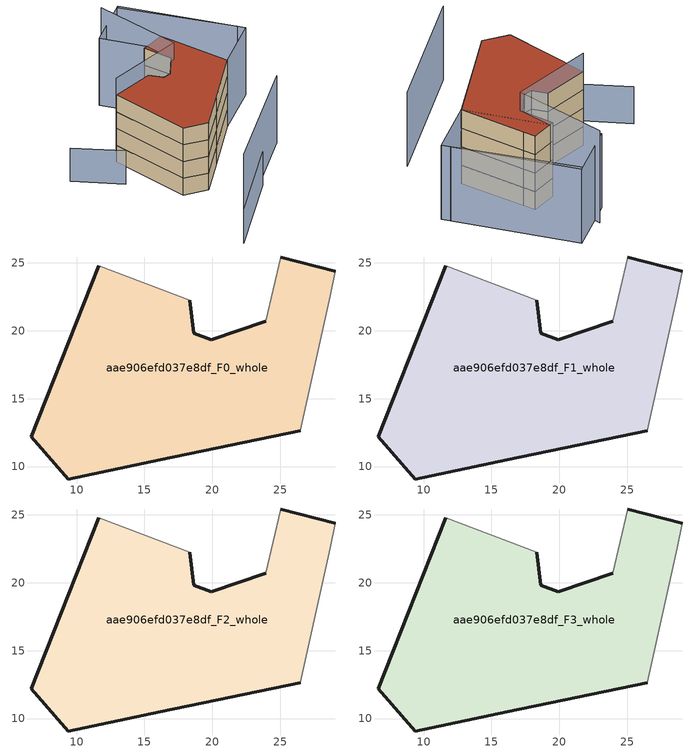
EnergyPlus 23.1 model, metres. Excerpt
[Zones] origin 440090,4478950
aae906efd037e8df_F0_whole
 floor ground (EU_floor_Construction): 29.05,24.4 28.67,22.58 26.49,12.65 16.18,10.5 9.38,9.08 6.67,12.19 11.64,24.77 18.35,22.25 18.63,19.83 19.91,19.32 23.95,20.7 25.05,25.43 z0
 wall outside (EU_wall_Construction): 29.05,24.4 25.05,25.43 / 23.95,20.7 19.91,19.32 18.63,19.83 18.35,22.25 / 11.64,24.77 6.67,12.19 9.38,9.08 16.18,10.5 26.49,12.65 z0:3
 wall adiabatic (EU_wall_Construction): 26.49,12.65 28.67,22.58 29.05,24.4 / 25.05,25.43 23.95,20.7 / 18.35,22.25 11.64,24.77 z0:3
aae906efd037e8df_F1_whole
 floor to aae906efd037e8df_F0_whole (EU_floor_Construction): 29.05,24.4 28.67,22.58 26.49,12.65 16.18,10.5 9.38,9.08 6.67,12.19 11.64,24.77 18.35,22.25 18.63,19.83 19.91,19.32 23.95,20.7 25.05,25.43 z3
 wall outside (EU_wall_Construction): 29.05,24.4 25.05,25.43 / 23.95,20.7 19.91,19.32 18.63,19.83 18.35,22.25 / 11.64,24.77 6.67,12.19 9.38,9.08 16.18,10.5 26.49,12.65 z3:6
 wall adiabatic (EU_wall_Construction): 26.49,12.65 28.67,22.58 29.05,24.4 / 25.05,25.43 23.95,20.7 / 18.35,22.25 11.64,24.77 z3:6
aae906efd037e8df_F2_whole
 floor to aae906efd037e8df_F1_whole (EU_floor_Construction): 29.05,24.4 28.67,22.58 26.49,12.65 16.18,10.5 9.38,9.08 6.67,12.19 11.64,24.77 18.35,22.25 18.63,19.83 19.91,19.32 23.95,20.7 25.05,25.43 z6
 wall outside (EU_wall_Construction): 29.05,24.4 25.05,25.43 / 23.95,20.7 19.91,19.32 18.63,19.83 18.35,22.25 / 11.64,24.77 6.67,12.19 9.38,9.08 16.18,10.5 26.49,12.65 z6:9
 wall adiabatic (EU_wall_Construction): 26.49,12.65 28.67,22.58 29.05,24.4 / 25.05,25.43 23.95,20.7 / 18.35,22.25 11.64,24.77 z6:9
aae906efd037e8df_F3_whole
 floor to aae906efd037e8df_F2_whole (EU_floor_Construction): 29.05,24.4 28.67,22.58 26.49,12.65 16.18,10.5 9.38,9.08 6.67,12.19 11.64,24.77 18.35,22.25 18.63,19.83 19.91,19.32 23.95,20.7 25.05,25.43 z9
 wall outside (EU_wall_Construction): 29.05,24.4 25.05,25.43 / 23.95,20.7 19.91,19.32 18.63,19.83 18.35,22.25 / 11.64,24.77 6.67,12.19 9.38,9.08 16.18,10.5 26.49,12.65 z9:12
 wall adiabatic (EU_wall_Construction): 26.49,12.65 28.67,22.58 29.05,24.4 / 25.05,25.43 23.95,20.7 / 18.35,22.25 11.64,24.77 z9:12
 roof outside (EU_roof_Construction): 26.49,12.65 28.67,22.58 29.05,24.4 25.05,25.43 23.95,20.7 19.91,19.32 18.63,19.83 18.35,22.25 11.64,24.77 6.67,12.19 9.38,9.08 16.18,10.5 z12
shading: 3.18,1.11 25.05,4.17 / 35.64,14.58 33.93,33.22 / 34.47,33.27 35.73,13.23 / 35.73,13.23 26.49,12.65 / 26.49,12.65 25.23,32.69 / 25.23,32.69 34.47,33.27 z0:12; -2.34,-1.02 13.5,1.98 / 4.13,29.31 6.38,21.24 z0:6; 28.88,33.77 23.8,20.21 / 23.8,20.21 11.64,24.77 z0:15
[Building]
EU S2 Campaign: North Axis=0; Terrain=City; Solar Distribution=FullExterior
[Site:Location]
Madrid: Latitude=40.5; Longitude=-3.5; Time Zone=1; Elevation=609
[SizingPeriod:WeatherFileDays]
AnnualSizingPeriod: Begin Month=1; Begin Day of Month=1; End Month=12; End Day of Month=31; Day of Week for Start Day=Monday; Use Weather File Daylight Saving Period=No; Use Weather File Rain and Snow Indicators=No
[MATERIAL]
EU_InternalMass_Material: Roughness=MediumRough; Thickness=0.1; Conductivity=1; Density=1800; Specific Heat=900; Thermal Absorptance=0.9; Solar Absorptance=0.7; Visible Absorptance=0.7
[MATERIAL:NOMASS] Roughness=MediumRough; Thermal Absorptance=0.9; Solar Absorptance=0.7; Visible Absorptance=0.7
Name | Thermal Resistance
EU_wall_NoMass | 0.459673
EU_roof_NoMass | 0.495815
EU_floor_NoMass | 0.788942
[CONSTRUCTION]
EU_wall_Construction: EU_wall_NoMass
EU_roof_Construction: EU_roof_NoMass
EU_floor_Construction: EU_floor_NoMass
EU_InternalMass_Construction: EU_InternalMass_Material
[ZONE] Type=1; Multiplier=1; Ceiling Height=autocalculate; Floor Area=autocalculate; Part of Total Floor Area=Yes
Name | Volume
aae906efd037e8df_F0_whole | 672.972
aae906efd037e8df_F1_whole; aae906efd037e8df_F2_whole; aae906efd037e8df_F3_whole | 672.971
[INTERNALMASS] Construction=EU_InternalMass_Construction; Surface Area=224.324
Name | Zone or ZoneList
aae906efd037e8df_F0_whole_EU_InternalMass | aae906efd037e8df_F0_whole
aae906efd037e8df_F1_whole_EU_InternalMass | aae906efd037e8df_F1_whole
aae906efd037e8df_F2_whole_EU_InternalMass | aae906efd037e8df_F2_whole
aae906efd037e8df_F3_whole_EU_InternalMass | aae906efd037e8df_F3_whole
[OTHEREQUIPMENT] Fuel Type=Electricity; Design Level Calculation Method=Watts/Area; Power per Zone Floor Area=1; Fraction Latent=0; Fraction Radiant=0; Fraction Lost=0; Carbon Dioxide Generation Rate=0; EndUse Subcategory=EU_Step8_InternalGains
Name | Zone or ZoneList or Space or SpaceList | Schedule
EU_Step8_InternalGain_aae906efd037e8df_F0_whole_f000 | aae906efd037e8df_F0_whole | EU_Step8_GainSchedule_aae906efd037e8df_F0_whole_f000
EU_Step8_InternalGain_aae906efd037e8df_F1_whole_f000 | aae906efd037e8df_F1_whole | EU_Step8_GainSchedule_aae906efd037e8df_F1_whole_f000
EU_Step8_InternalGain_aae906efd037e8df_F2_whole_f000 | aae906efd037e8df_F2_whole | EU_Step8_GainSchedule_aae906efd037e8df_F2_whole_f000
EU_Step8_InternalGain_aae906efd037e8df_F3_whole_f000 | aae906efd037e8df_F3_whole | EU_Step8_GainSchedule_aae906efd037e8df_F3_whole_f000
[ZONEVENTILATION:DESIGNFLOWRATE] Schedule=EU_AlwaysOn; Design Flow Rate Calculation Method=AirChanges/Hour; Air Changes per Hour=0.719161; Ventilation Type=Natural; Fan Pressure Rise=0; Fan Total Efficiency=1; Constant Term Coefficient=1; Temperature Term Coefficient=0; Velocity Term Coefficient=0; Velocity Squared Term Coefficient=0; Minimum Indoor Temperature=-100; Maximum Indoor Temperature=100; Delta Temperature=-100; Minimum Outdoor Temperature=-100; Maximum Outdoor Temperature=100; Maximum Wind Speed=40
Name | Zone or ZoneList or Space or SpaceList
EU_ConstantAir_aae906efd037e8df_F0_whole | aae906efd037e8df_F0_whole
EU_ConstantAir_aae906efd037e8df_F1_whole | aae906efd037e8df_F1_whole
EU_ConstantAir_aae906efd037e8df_F2_whole | aae906efd037e8df_F2_whole
EU_ConstantAir_aae906efd037e8df_F3_whole | aae906efd037e8df_F3_whole
[HVACTEMPLATE:THERMOSTAT] Constant Heating Setpoint=20; Constant Cooling Setpoint=50
EU_HeatOnly_aae906efd037e8df_F0_whole; EU_HeatOnly_aae906efd037e8df_F1_whole; EU_HeatOnly_aae906efd037e8df_F2_whole; EU_HeatOnly_aae906efd037e8df_F3_whole
[HVACTEMPLATE:ZONE:IDEALLOADSAIRSYSTEM] System Availability Schedule=EU_AlwaysOn; Maximum Heating Supply Air Temperature=50; Minimum Cooling Supply Air Temperature=13; Maximum Heating Supply Air Humidity Ratio=0.0156; Minimum Cooling Supply Air Humidity Ratio=0.0077; Heating Limit=NoLimit; Cooling Limit=NoLimit; Heating Availability Schedule=EU_AlwaysOn; Cooling Availability Schedule=EU_CoolingOff; Dehumidification Control Type=ConstantSensibleHeatRatio; Cooling Sensible Heat Ratio=0.7; Dehumidification Setpoint=60; Humidification Control Type=None; Humidification Setpoint=30; Outdoor Air Method=None; Outdoor Air Flow Rate per Person=0.00944; Outdoor Air Flow Rate per Zone Floor Area=0; Outdoor Air Flow Rate per Zone=0; Demand Controlled Ventilation Type=None; Outdoor Air Economizer Type=NoEconomizer; Heat Recovery Type=None; Sensible Heat Recovery Effectiveness=0.7; Latent Heat Recovery Effectiveness=0.65
Name | Template Thermostat
aae906efd037e8df_F0_whole | EU_HeatOnly_aae906efd037e8df_F0_whole
aae906efd037e8df_F1_whole | EU_HeatOnly_aae906efd037e8df_F1_whole
aae906efd037e8df_F2_whole | EU_HeatOnly_aae906efd037e8df_F2_whole
aae906efd037e8df_F3_whole | EU_HeatOnly_aae906efd037e8df_F3_whole
[SIZING:ZONE] Zone Cooling Design Supply Air Temperature Input Method=SupplyAirTemperature; Zone Cooling Design Supply Air Temperature=13; Zone Heating Design Supply Air Temperature Input Method=SupplyAirTemperature; Zone Heating Design Supply Air Temperature=50; Zone Cooling Design Supply Air Humidity Ratio=0.008; Zone Heating Design Supply Air Humidity Ratio=0.008; Cooling Design Air Flow Method=DesignDay; Cooling Design Air Flow Rate=0; Cooling Minimum Air Flow per Zone Floor Area=0.000762; Cooling Minimum Air Flow=0; Cooling Minimum Air Flow Fraction=0.2; Heating Design Air Flow Method=DesignDay; Heating Design Air Flow Rate=0; Heating Maximum Air Flow per Zone Floor Area=0.002032; Heating Maximum Air Flow=0.141576; Heating Maximum Air Flow Fraction=0.3; Account for Dedicated Outdoor Air System=No; Dedicated Outdoor Air System Control Strategy=NeutralSupplyAir; Dedicated Outdoor Air Low Setpoint Temperature for Design=autosize; Dedicated Outdoor Air High Setpoint Temperature for Design=autosize; Zone Load Sizing Method=Sensible Load Only No Latent Load; Zone Latent Cooling Design Supply Air Humidity Ratio Input Method=HumidityRatioDifference; Zone Cooling Design Supply Air Humidity Ratio Difference=0.005; Zone Latent Heating Design Supply Air Humidity Ratio Input Method=HumidityRatioDifference; Zone Humidification Design Supply Air Humidity Ratio Difference=0.005
aae906efd037e8df_F0_whole; aae906efd037e8df_F1_whole; aae906efd037e8df_F2_whole; aae906efd037e8df_F3_whole
[SCHEDULE:CONSTANT]
Name | Hourly Value
EU_AlwaysOn | 1
EU_CoolingOff | 0
[SCHEDULE:FILE] Column Number=1; Rows to Skip at Top=0; Number of Hours of Data=8760; Column Separator=Comma; Interpolate to Timestep=No; Minutes per Item=60; Adjust Schedule for Daylight Savings=Yes
Name | File
EU_Step8_GainSchedule_aae906efd037e8df_F0_whole_f000 | ../../schedules/aae906efd037e8df/aae906efd037e8df_F0_whole_f000_gain.csv
EU_Step8_GainSchedule_aae906efd037e8df_F1_whole_f000 | ../../schedules/aae906efd037e8df/aae906efd037e8df_F1_whole_f000_gain.csv
EU_Step8_GainSchedule_aae906efd037e8df_F2_whole_f000 | ../../schedules/aae906efd037e8df/aae906efd037e8df_F2_whole_f000_gain.csv
EU_Step8_GainSchedule_aae906efd037e8df_F3_whole_f000 | ../../schedules/aae906efd037e8df/aae906efd037e8df_F3_whole_f000_gain.csv
